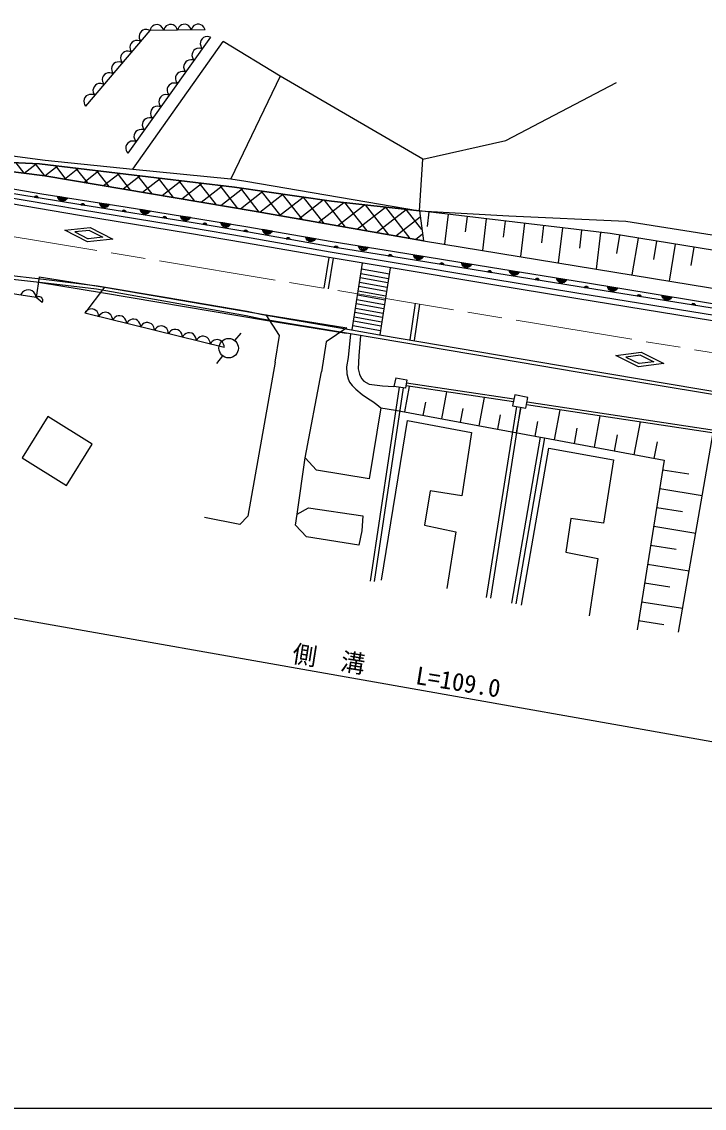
# Model space of a CAD drawing. Units: millimetres, scale not verified. Extents: x 40000 to 680000, y 20000 to 380000.
# Drawn here: x 272713 to 342572, y 205000 to 316149 of the extents above; entities that cross this region are included whole.
import ezdxf
from ezdxf.enums import TextEntityAlignment as Align

# ---------------------------------------------------------------- set-up
doc = ezdxf.new("R2010")
doc.units = ezdxf.units.MM
doc.header["$LTSCALE"] = 1000
doc.linetypes.add('CHAIN', pattern=[18.5, 12, -1.5, 3.5, -1.5])
for name, color, linetype, lineweight in [('M-BGD', 7, 'Continuous', 25), ('M-BMK', 2, 'CHAIN', 13), ('M-STR-STRC', 7, 'Continuous', 25), ('M-TTL-BAND', 7, 'Continuous', 25)]:
    doc.layers.add(name, color=color, linetype=linetype, lineweight=lineweight)
doc.styles.add('ＭＳ ゴシック', font='')
doc.styles.get('ＭＳ ゴシック').set_extended_font_data('MS Gothic')

# ---------------------------------------------------------------- blocks, each defined once
blk = doc.blocks.new('BUHIN4')
at = {"color": 7, "linetype": 'Continuous', "lineweight": 25}
blk.add_lwpolyline([(255, -679), (392, -569), (494, -438), (594, -250), (619, -70), (610, 109), (531, 320), (420, 460), (282, 579), (83, 655), (-79, 683), (-255, 679)], dxfattribs=at)
blk = doc.blocks.new('BUHIN5')
at = {"color": 7, "linetype": 'Continuous', "lineweight": 25}
blk.add_lwpolyline([(-335, -622), (-166, -652), (-5, -643), (197, -595), (345, -499), (471, -378), (574, -185), (606, -13), (605, 164), (534, 359), (451, 495), (335, 622)], dxfattribs=at)
blk = doc.blocks.new('BUHIN6')
at = {"color": 7, "linetype": 'Continuous', "lineweight": 25}
blk.add_lwpolyline([(314, -658), (442, -536), (533, -396), (616, -198), (626, -16), (601, 162), (504, 366), (381, 497), (232, 604), (26, 663), (-138, 678), (-314, 658)], dxfattribs=at)
blk = doc.blocks.new('BUHIN16')
at = {"color": 7, "linetype": 'Continuous', "lineweight": 25}
for p, q in [((-432, -48), (-62, 430)), ((26, 442), (-420, -134)), ((-183, 376), (-411, 81)), ((-401, -212), (103, 439)), ((177, 432), (-374, -279)), ((-340, -337), (241, 414))]:
    blk.add_line(p, q, dxfattribs=at)
blk.add_lwpolyline([(-306, -395), (-372, -293), (-414, -188), (-442, -44), (-422, 80), (-380, 196), (-285, 318), (-183, 388), (-68, 439), (78, 448), (192, 436), (306, 395)], close=True, dxfattribs=at)
blk = doc.blocks.new('BUHIN17')
at = {"color": 7, "linetype": 'Continuous', "lineweight": 25}
for p, q in [((-433, -45), (-59, 431)), ((29, 441), (-421, -130)), ((-180, 377), (-411, 84)), ((-402, -208), (106, 438)), ((180, 431), (-376, -276)), ((-343, -335), (245, 412))]:
    blk.add_line(p, q, dxfattribs=at)
blk.add_lwpolyline([(-309, -393), (-375, -290), (-416, -185), (-442, -40), (-421, 83), (-378, 199), (-282, 321), (-180, 390), (-65, 439), (82, 448), (196, 435), (309, 393)], close=True, dxfattribs=at)
blk = doc.blocks.new('BUHIN18')
at = {"color": 7, "linetype": 'Continuous', "lineweight": 25}
for p, q in [((-433, -40), (-54, 432)), ((34, 441), (-422, -126)), ((-177, 379), (-410, 89)), ((-404, -204), (111, 437)), ((184, 429), (-379, -273)), ((-346, -331), (249, 409))]:
    blk.add_line(p, q, dxfattribs=at)
blk.add_lwpolyline([(-313, -390), (-378, -287), (-418, -181), (-442, -36), (-420, 87), (-376, 203), (-279, 323), (-176, 392), (-60, 440), (86, 447), (200, 433), (313, 390)], close=True, dxfattribs=at)
blk = doc.blocks.new('BUHIN20')
at = {"color": 7, "linetype": 'Continuous', "lineweight": 25}
for p, q in [((-433, -45), (-59, 431)), ((29, 441), (-421, -130)), ((-180, 377), (-411, 84)), ((-402, -208), (106, 438)), ((180, 431), (-376, -276)), ((-343, -335), (244, 412))]:
    blk.add_line(p, q, dxfattribs=at)
blk.add_lwpolyline([(-309, -393), (-375, -291), (-416, -185), (-442, -40), (-421, 83), (-378, 199), (-282, 321), (-180, 390), (-65, 439), (82, 448), (195, 435), (309, 393)], close=True, dxfattribs=at)
blk = doc.blocks.new('BUHIN21')
at = {"color": 7, "linetype": 'Continuous', "lineweight": 25}
for p, q in [((-433, -45), (-59, 431)), ((28, 441), (-420, -131)), ((-181, 377), (-411, 84)), ((-402, -209), (105, 438)), ((179, 431), (-376, -277)), ((-342, -335), (244, 412))]:
    blk.add_line(p, q, dxfattribs=at)
blk.add_lwpolyline([(-308, -393), (-374, -291), (-416, -186), (-442, -41), (-421, 83), (-378, 198), (-283, 320), (-181, 389), (-66, 439), (81, 448), (195, 435), (308, 393)], close=True, dxfattribs=at)
blk = doc.blocks.new('BUHIN22')
at = {"color": 7, "linetype": 'Continuous', "lineweight": 25}
for p, q in [((-433, -44), (-58, 431)), ((30, 441), (-421, -130)), ((-180, 377), (-411, 85)), ((-403, -208), (107, 438)), ((180, 431), (-377, -276)), ((-343, -334), (245, 412))]:
    blk.add_line(p, q, dxfattribs=at)
blk.add_lwpolyline([(-310, -393), (-375, -290), (-416, -184), (-442, -40), (-421, 84), (-378, 199), (-282, 321), (-180, 390), (-64, 439), (82, 448), (196, 434), (310, 393)], close=True, dxfattribs=at)
blk = doc.blocks.new('BUHIN28')
at = {"color": 7, "linetype": 'Continuous', "lineweight": 25}
for p, q in [((137, 134), (-98, -165)), ((-72, -172), (151, 111)), ((161, 83), (-42, -175)), ((-12, -177), (168, 52)), ((173, 18), (23, -172)), ((72, -151), (164, -34))]:
    blk.add_line(p, q, dxfattribs=at)
blk.add_lwpolyline([(124, 157), (150, 116), (166, 74), (177, 16), (168, -33), (151, -80), (113, -128), (72, -156), (26, -176), (-33, -179), (-78, -174), (-124, -157)], close=True, dxfattribs=at)
blk = doc.blocks.new('BUHIN29')
at = {"color": 7, "linetype": 'Continuous', "lineweight": 25}
for p, q in [((136, 135), (-97, -165)), ((-71, -173), (150, 111)), ((160, 84), (-41, -176)), ((-11, -177), (168, 53)), ((173, 19), (24, -172)), ((73, -150), (164, -33))]:
    blk.add_line(p, q, dxfattribs=at)
blk.add_lwpolyline([(123, 158), (149, 117), (166, 75), (177, 17), (169, -32), (152, -79), (114, -128), (73, -155), (27, -175), (-32, -179), (-77, -174), (-123, -158)], close=True, dxfattribs=at)
blk = doc.blocks.new('BUHIN30')
at = {"color": 7, "linetype": 'Continuous', "lineweight": 25}
for p, q in [((138, 133), (-99, -164)), ((-73, -172), (152, 109)), ((162, 82), (-44, -175)), ((-13, -176), (169, 51)), ((173, 16), (22, -173)), ((71, -152), (164, -35))]:
    blk.add_line(p, q, dxfattribs=at)
blk.add_lwpolyline([(125, 156), (151, 115), (167, 73), (177, 15), (168, -35), (151, -81), (112, -129), (71, -157), (24, -176), (-34, -179), (-80, -173), (-125, -156)], close=True, dxfattribs=at)
blk = doc.blocks.new('BUHIN32')
at = {"color": 7, "linetype": 'Continuous', "lineweight": 25}
for p, q in [((136, 135), (-97, -165)), ((-71, -173), (150, 111)), ((160, 84), (-41, -176)), ((-11, -177), (168, 53)), ((173, 19), (24, -172)), ((73, -150), (164, -33))]:
    blk.add_line(p, q, dxfattribs=at)
blk.add_lwpolyline([(123, 158), (149, 117), (166, 75), (177, 17), (169, -32), (152, -79), (114, -128), (73, -155), (27, -175), (-32, -179), (-77, -174), (-123, -158)], close=True, dxfattribs=at)
blk = doc.blocks.new('BUHIN33')
at = {"color": 7, "linetype": 'Continuous', "lineweight": 25}
for p, q in [((137, 134), (-98, -165)), ((-72, -172), (150, 111)), ((161, 84), (-42, -175)), ((-11, -177), (168, 52)), ((173, 18), (24, -172)), ((72, -151), (164, -34))]:
    blk.add_line(p, q, dxfattribs=at)
blk.add_lwpolyline([(123, 157), (150, 116), (166, 74), (177, 16), (169, -33), (151, -79), (113, -128), (72, -156), (26, -176), (-32, -179), (-78, -174), (-123, -157)], close=True, dxfattribs=at)
blk = doc.blocks.new('BUHIN34')
at = {"color": 7, "linetype": 'Continuous', "lineweight": 25}
for p, q in [((137, 134), (-97, -165)), ((-71, -173), (150, 111)), ((161, 84), (-42, -175)), ((-11, -177), (168, 53)), ((173, 18), (24, -172)), ((73, -151), (164, -33))]:
    blk.add_line(p, q, dxfattribs=at)
blk.add_lwpolyline([(123, 158), (150, 117), (166, 75), (177, 17), (169, -33), (151, -79), (113, -128), (73, -156), (27, -176), (-32, -179), (-78, -174), (-123, -158)], close=True, dxfattribs=at)
blk = doc.blocks.new('BUHIN142')
at = {"color": 7, "linetype": 'Continuous', "lineweight": 25}
blk.add_circle((0, 0), 995, dxfattribs=at)
blk = doc.blocks.new('BUHIN143')
at = {"color": 7, "linetype": 'Continuous', "lineweight": 25}
blk.add_lwpolyline([(-488, -631), (-306, -696), (-124, -715), (109, -699), (292, -619), (454, -507), (606, -312), (673, -127), (704, 70), (661, 301), (594, 468), (488, 631)], dxfattribs=at)
blk = doc.blocks.new('BUHIN145')
at = {"color": 7, "linetype": 'Continuous', "lineweight": 25}
blk.add_lwpolyline([(-498, -541), (-336, -614), (-171, -647), (45, -651), (219, -592), (377, -502), (531, -334), (608, -170), (652, 9), (631, 223), (582, 383), (498, 541)], dxfattribs=at)

msp = doc.modelspace()

# ---------------------------------------------------------------- hatches: boundary and pattern name
at = {"layer": 'M-BGD'}
h = msp.add_hatch(dxfattribs=at)
h.set_pattern_fill('USER', color=256, style=0, pattern_type=2)
h.set_pattern_definition([(218.043, (275078, 300394), (924.38, -1181.324), []), (128.043, (275078, 300394), (-1181.324, -924.38), [])])
h.paths.add_polyline_path([(258168, 302457), (274546, 301601), (294474, 299212), (304408, 297803), (313421, 296803), (313824, 293740), (296517, 296770), (275078, 300394)])

# ---------------------------------------------------------------- linework, layer by layer
for p, q in [((285831, 315248), (279238, 307526)), ((292046, 314558), (283570, 302691)), ((291481, 315311), (285831, 315248)), ((284084, 301059), (293340, 314116)), ((299178, 310593), (293340, 314116)), ((299178, 310593), (294104, 300078)), ((313773, 302087), (299178, 310593)), ((322274, 304000), (333598, 309939)), ((255873, 304565), (275105, 302000)), ((313773, 302087), (322274, 304000)), ((274546, 301601), (258168, 302457)), ((258168, 302457), (275078, 300393)), ((258168, 302457), (274546, 301601)), ((275078, 300393), (258168, 302457)), ((294474, 299212), (274546, 301601)), ((274546, 301601), (294474, 299212)), ((275105, 302000), (284084, 301059)), ((313421, 296803), (313773, 302087)), ((275078, 300393), (296517, 296770)), ((296517, 296770), (275078, 300393)), ((284084, 301059), (294104, 300078)), ((268543, 299600), (274763, 298555)), ((278770, 297404), (268543, 299077)), ((294104, 300078), (295650, 299852)), ((304408, 297803), (294474, 299212)), ((294474, 299212), (304408, 297803)), ((295650, 299852), (313421, 296803)), ((278627, 296335), (268337, 298074)), ((268435, 298666), (278725, 296927)), ((274763, 298555), (283303, 297230)), ((278725, 296927), (289996, 295084)), ((290273, 295592), (278770, 297404)), ((283303, 297230), (295654, 295213)), ((296517, 296770), (313823, 293739)), ((313823, 293739), (296517, 296770)), ((313421, 296803), (304408, 297803)), ((304408, 297803), (313421, 296803)), ((313421, 296803), (322576, 296300)), ((332937, 294481), (313421, 296803)), ((313421, 296803), (313823, 293739)), ((289897, 294492), (278627, 296335)), ((314397, 296687), (314219, 295195)), ((316348, 296455), (315983, 293386)), ((318300, 296223), (318112, 294646)), ((320251, 295990), (319866, 292751)), ((322203, 295758), (322005, 294096)), ((322576, 296300), (334554, 295746)), ((334554, 295746), (344665, 294129)), ((289996, 295084), (295613, 294131)), ((295741, 294650), (290273, 295592)), ((295654, 295213), (304486, 293679)), ((304369, 293117), (295741, 294650)), ((324155, 295526), (323749, 292116)), ((326106, 295294), (325898, 293546)), ((328058, 295062), (327632, 291481)), ((330010, 294829), (329792, 292997)), ((331961, 294597), (331515, 290846)), ((295512, 293539), (289897, 294492)), ((304195, 292033), (295512, 293539)), ((295613, 294131), (304296, 292624)), ((299790, 293956), (300164, 293890)), ((300159, 293916), (299804, 293979)), ((299823, 294001), (300147, 293943)), ((300134, 293971), (299847, 294022)), ((299875, 294042), (300114, 294000)), ((300072, 294033), (299925, 294059)), ((304486, 293679), (310865, 292633)), ((313823, 293739), (355937, 286853)), ((351961, 291361), (332937, 294481)), ((333888, 294325), (333579, 292442)), ((335791, 294013), (335173, 290248)), ((337693, 293701), (337384, 291819)), ((304296, 292624), (310638, 291562)), ((310783, 292106), (304369, 293117)), ((308134, 293017), (307197, 293171)), ((307211, 293105), (308099, 292960)), ((308052, 292904), (307241, 293037)), ((307275, 292968), (307993, 292851)), ((307924, 292799), (307327, 292897)), ((307432, 292816), (307800, 292756)), ((310865, 292633), (320695, 291030)), ((339595, 293389), (338978, 289626)), ((341498, 293077), (341189, 291196)), ((310539, 290970), (304195, 292033)), ((310638, 291562), (320612, 289889)), ((329554, 289069), (310783, 292106)), ((275471, 289376), (267911, 290190)), ((267987, 290604), (275531, 289752)), ((320513, 289297), (310539, 290970)), ((320695, 291030), (330399, 289461)), ((274177, 287929), (264720, 289391)), ((274516, 290058), (274177, 287929)), ((274427, 289505), (281085, 288431)), ((274516, 290058), (281176, 288983)), ((280355, 288778), (275471, 289376)), ((275531, 289752), (280458, 289144)), ((280458, 289144), (287394, 287957)), ((329432, 287821), (320513, 289297)), ((320612, 289889), (329529, 288413)), ((347357, 286219), (329554, 289069)), ((330399, 289461), (347107, 286712)), ((274817, 287413), (274177, 287929)), ((281176, 288983), (279158, 286322)), ((295697, 286071), (280355, 288778)), ((281085, 288431), (297648, 285625)), ((281176, 288983), (297739, 286177)), ((287394, 287957), (295797, 286527)), ((329529, 288413), (347234, 285529)), ((347137, 284937), (329432, 287821)), ((293436, 282831), (279158, 286322)), ((297134, 285760), (295697, 286071)), ((295797, 286527), (297356, 286186)), ((306380, 284227), (297134, 285760)), ((297356, 286186), (306481, 284634)), ((299095, 284066), (297739, 286177)), ((297739, 286177), (306001, 284825)), ((297648, 285625), (305911, 284273)), ((306001, 284825), (303887, 283414)), ((306481, 284634), (309341, 284117)), ((294536, 283525), (295177, 284292)), ((298656, 281311), (299095, 284066)), ((306380, 284227), (306136, 281814)), ((309205, 283749), (306380, 284227)), ((307387, 284057), (307203, 281963)), ((323529, 281330), (309205, 283749)), ((309341, 284117), (323629, 281714)), ((303887, 283414), (303403, 280323)), ((293275, 281974), (292654, 281189)), ((298656, 281311), (295871, 265568)), ((306136, 281814), (305971, 280863)), ((307203, 281963), (307143, 280649)), ((329778, 280277), (323529, 281330)), ((323629, 281714), (329866, 280649)), ((301719, 271542), (303403, 280323)), ((305971, 280863), (305990, 280114)), ((305990, 280114), (306118, 279620)), ((307143, 280649), (307292, 280111)), ((307292, 280111), (307502, 279663)), ((341973, 278268), (329778, 280277)), ((329866, 280649), (342024, 278581)), ((306118, 279620), (306264, 279273)), ((306264, 279273), (306538, 278925)), ((307502, 279663), (307711, 279364)), ((307711, 279364), (308278, 279065)), ((308278, 279065), (309653, 278886)), ((310992, 279719), (310795, 278842)), ((310992, 279719), (312141, 279523)), ((312141, 279523), (312005, 278661)), ((312089, 279196), (323094, 277566)), ((306538, 278925), (306904, 278557)), ((306904, 278557), (307562, 278027)), ((307562, 278027), (308092, 277643)), ((308407, 258934), (311373, 278755)), ((311769, 278696), (308802, 258874)), ((309653, 278886), (310795, 278842)), ((312005, 278661), (310795, 278842)), ((311909, 276238), (312395, 278847)), ((323051, 277269), (312045, 278899)), ((315723, 275526), (316237, 278278)), ((323171, 277966), (322960, 276864)), ((324529, 277704), (323171, 277966)), ((348054, 277239), (341973, 278268)), ((342024, 278581), (348170, 277577)), ((308092, 277643), (308641, 277314)), ((308641, 277314), (309061, 277003)), ((309061, 277003), (309482, 276655)), ((313816, 275882), (314066, 277222)), ((319538, 274815), (320078, 277709)), ((320283, 257246), (323380, 276789)), ((322960, 276864), (324295, 276624)), ((324295, 276624), (324529, 277704)), ((343584, 274072), (324390, 276970)), ((324435, 277267), (343629, 274368)), ((275381, 275770), (272752, 271529)), ((279938, 272946), (275381, 275770)), ((309482, 276655), (308269, 269400)), ((309482, 276655), (310955, 276416)), ((310955, 276416), (325820, 273637)), ((317631, 275170), (317894, 276582)), ((323775, 276726), (320678, 257183)), ((321445, 274459), (321722, 275942)), ((323353, 274103), (323838, 276706)), ((327236, 273379), (327809, 276454)), ((331324, 272617), (331923, 275833)), ((309547, 259030), (312213, 275341)), ((312213, 275341), (318761, 274125)), ((325260, 273747), (325541, 275251)), ((329280, 272998), (329573, 274571)), ((335412, 271855), (336038, 275211)), ((318761, 274125), (317742, 267656)), ((322887, 256653), (325820, 273637)), ((326214, 273569), (323281, 256585)), ((325820, 273637), (326214, 273569)), ((326214, 273569), (338478, 271283)), ((333368, 272236), (333674, 273879)), ((339945, 253693), (343465, 274090)), ((277309, 268705), (279938, 272946)), ((323856, 256469), (326679, 272540)), ((326679, 272540), (333267, 271346)), ((337456, 271474), (337775, 273187)), ((272752, 271529), (277309, 268705)), ((300897, 265791), (301719, 271542)), ((302876, 270264), (301719, 271542)), ((333267, 271346), (332254, 264867)), ((338478, 271283), (335691, 253926)), ((308269, 269400), (302876, 270264)), ((338323, 270319), (340992, 269890)), ((314527, 268166), (313939, 264637)), ((317742, 267656), (314527, 268166)), ((338013, 268390), (342361, 267692)), ((300741, 264635), (300897, 265791)), ((300897, 265791), (302075, 266436)), ((302075, 266436), (307611, 265613)), ((337704, 266462), (340349, 266037)), ((295048, 264724), (291426, 265435)), ((295871, 265568), (295048, 264724)), ((301853, 263456), (300741, 264635)), ((307611, 265613), (307522, 264057)), ((313939, 264637), (317154, 263970)), ((328923, 265337), (328417, 261898)), ((332254, 264867), (328923, 265337)), ((307211, 262589), (301853, 263456)), ((307522, 264057), (307211, 262589)), ((317154, 263970), (316213, 258168)), ((337394, 264533), (341696, 263842)), ((337084, 262604), (339706, 262183)), ((328417, 261898), (331674, 261247)), ((331674, 261247), (330806, 255383)), ((336775, 260676), (341032, 259992)), ((336465, 258747), (339063, 258330)), ((256579, 257848), (363860, 238881)), ((336155, 256819), (340368, 256142)), ((335846, 254890), (338421, 254477))]:
    msp.add_line(p, q, dxfattribs=at)
for points in [[(299776, 293933), (299800, 293976), (299829, 294010), (299875, 294047), (299923, 294063), (299972, 294069), (300033, 294058), (300076, 294035), (300115, 294004), (300146, 293954), (300163, 293911), (300170, 293863)], [(308169, 293075), (308111, 292968), (308038, 292881), (307924, 292788), (307806, 292747), (307684, 292729), (307531, 292754), (307421, 292810), (307322, 292887), (307244, 293011), (307201, 293117), (307182, 293237)]]:
    msp.add_lwpolyline(points, close=True, dxfattribs=at)
msp.add_lwpolyline([(274817, 287413), (274852, 287506), (274864, 287599), (274858, 287720), (274819, 287815), (274763, 287900), (274664, 287980), (274569, 288016), (274468, 288035), (274349, 288014), (274262, 287982), (274177, 287929)], dxfattribs=at)
at = {"layer": 'M-BMK'}
msp.add_line((268566, 294713), (365720, 278587), dxfattribs=at)
at = {"layer": 'M-STR-STRC'}
for p, q in [((277125, 294834), (279720, 295114)), ((279446, 293639), (277125, 294834)), ((279663, 294806), (278151, 294643)), ((278151, 294643), (279503, 293947)), ((279663, 294806), (281014, 294110)), ((279720, 295114), (282041, 293919)), ((282041, 293919), (279446, 293639)), ((281014, 294110), (279503, 293947)), ((304157, 292039), (303627, 288893)), ((304601, 291965), (304071, 288820)), ((306529, 284626), (307588, 291464)), ((307424, 290409), (310269, 289895)), ((310339, 290339), (307493, 290854)), ((310439, 290987), (309369, 284112)), ((310062, 288560), (307218, 289074)), ((307287, 289519), (310131, 289005)), ((310200, 289450), (307355, 289964)), ((309923, 287671), (307080, 288185)), ((307149, 288629), (309992, 288116)), ((306873, 286850), (309715, 286336)), ((309785, 286781), (306942, 287295)), ((307011, 287740), (309854, 287226)), ((312966, 287343), (312430, 283598)), ((313411, 287269), (312874, 283523)), ((306736, 285960), (309577, 285447)), ((309646, 285892), (306804, 286405)), ((306598, 285071), (309439, 284557)), ((309508, 285002), (306667, 285516)), ((333512, 282016), (336102, 282342)), ((336102, 282342), (338443, 281188)), ((335853, 280863), (333512, 282016)), ((336050, 282033), (334541, 281843)), ((334541, 281843), (335905, 281171)), ((337413, 281361), (335905, 281171)), ((336050, 282033), (337413, 281361)), ((338443, 281188), (335853, 280863))]:
    msp.add_line(p, q, dxfattribs=at)
at = {"layer": 'M-TTL-BAND'}
msp.add_line((40000, 205000), (579000, 205000), dxfattribs=at)

# ---------------------------------------------------------------- block references
at = {"layer": 'M-BGD', "rotation": 118.91356}
for name, p in [('BUHIN5', (286537, 315256)), ('BUHIN5', (287950, 315272)), ('BUHIN5', (289362, 315288)), ('BUHIN5', (290775, 315303)), ('BUHIN4', (285360, 314697)), ('BUHIN6', (291623, 313964)), ('BUHIN4', (284418, 313593)), ('BUHIN6', (290775, 312778)), ('BUHIN4', (283476, 312490)), ('BUHIN6', (289927, 311591)), ('BUHIN4', (282534, 311387)), ('BUHIN6', (289080, 310404)), ('BUHIN4', (281593, 310284)), ('BUHIN4', (280651, 309180)), ('BUHIN6', (288232, 309218)), ('BUHIN4', (279709, 308077)), ('BUHIN6', (287385, 308031)), ('BUHIN6', (286537, 306844)), ('BUHIN6', (285689, 305658)), ('BUHIN6', (284842, 304471)), ('BUHIN6', (283994, 303284)), ('BUHIN28', (274194, 298153)), ('BUHIN16', (276898, 298223)), ('BUHIN16', (281168, 297561)), ('BUHIN29', (278952, 297376)), ('BUHIN29', (283183, 296709)), ('BUHIN17', (285362, 296894)), ('BUHIN29', (287341, 296054)), ('BUHIN17', (289479, 296221)), ('BUHIN17', (293596, 295549)), ('BUHIN30', (291452, 295389)), ('BUHIN30', (295639, 294668)), ('BUHIN18', (297862, 294829)), ('BUHIN18', (302278, 294062)), ('BUHIN32', (304886, 293035)), ('BUHIN32', (310416, 292164)), ('BUHIN20', (313323, 292232)), ('BUHIN33', (315696, 291311)), ('BUHIN20', (318238, 291430)), ('BUHIN33', (320596, 290518)), ('BUHIN21', (323121, 290637)), ('BUHIN21', (327973, 289853)), ('BUHIN143', (273389, 288050)), ('BUHIN33', (325464, 289731)), ('BUHIN34', (330496, 288918)), ('BUHIN22', (333183, 289003)), ('BUHIN34', (335890, 288055)), ('BUHIN22', (338753, 288086)), ('BUHIN145', (279872, 286147)), ('BUHIN34', (341463, 287163)), ('BUHIN145', (281299, 285798)), ('BUHIN145', (282727, 285449)), ('BUHIN145', (284155, 285100)), ('BUHIN145', (285583, 284751)), ('BUHIN145', (287011, 284402)), ('BUHIN145', (288438, 284053)), ('BUHIN145', (289866, 283704)), ('BUHIN145', (291294, 283355)), ('BUHIN145', (292722, 283006)), ('BUHIN142', (293895, 282758))]:
    msp.add_blockref(name, p, dxfattribs=at)

# ---------------------------------------------------------------- texts
at = {"layer": 'M-BGD', "style": 'ＭＳ ゴシック'}
for s, rotation, p in [('側\u3000溝', 351, (300220, 250106)), ('L=109.0', 350.8, (312852, 247867))]:
    msp.add_text(s, height=1833, rotation=rotation, dxfattribs=at).set_placement(p, align=Align.BOTTOM_LEFT)

doc.saveas('drawing.dxf')
